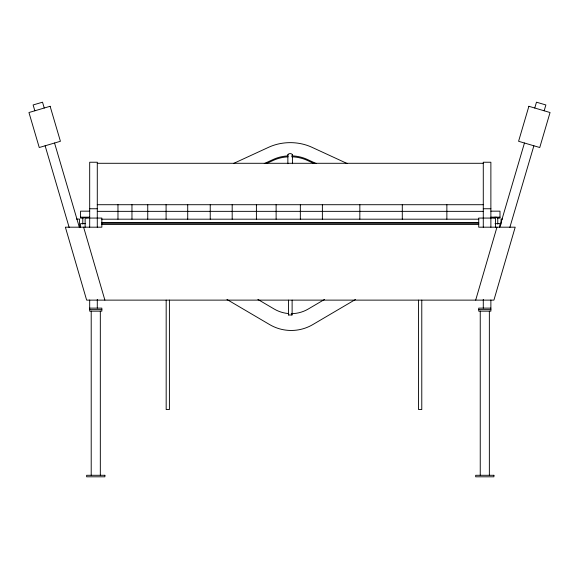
<?xml version="1.0" encoding="UTF-8"?>
<svg xmlns="http://www.w3.org/2000/svg" width="579" height="579" viewBox="0 0 579 579"><rect width="100%" height="100%" fill="white"/><g stroke="black" fill="none" stroke-linecap="round" stroke-linejoin="round"><path stroke-width="0.87" d="M291.917 314.998L292.106 313.615M475.685 300.125L496.956 227.185M499.626 227.388L524.458 143.013M534.757 108.027L536.472 102.193L545.881 104.958L544.166 110.792M509.795 227.576L533.874 145.778M82.797 224.08L82.797 217.617L87.313 217.603L86.676 217.856M494.357 217.907C490.739 217.226 499.489 216.879 497.086 217.863M324.544 299.437L308.26 309.02A33.633 33.633 0 0 1 291.215 313.659M355.47 299.488L312.783 324.595A42.542 42.542 0 0 1 269.655 324.595L226.961 299.488M233.453 163.502L268.721 147.247A42.542 33.35 0 0 1 311.849 147.247L347.118 163.502M264.241 163.604L273.237 159.457A33.633 26.366 0 0 1 287.307 155.925M266.695 163.416L273.237 160.405A33.633 26.366 0 0 1 287.307 156.866M97.286 163.292L483.284 163.292M97.286 204.713L483.284 204.713M89.687 208.751L97.286 208.751M483.284 208.751L490.876 208.751M89.687 211.161L80.568 211.161L80.568 218.109L83.058 218.109M490.876 211.161L499.995 211.161L499.995 218.109L497.513 218.109M97.286 211.349L483.284 211.349M80.568 217.168L89.687 217.168M490.876 217.168L499.995 217.168M76.464 219.072L79.504 219.072L79.504 227.67M502.586 219.072L501.067 219.072L501.067 224.297M101.781 219.188L478.84 219.188M101.81 222.864L478.761 222.864M101.81 223.024L478.761 223.024M85.547 223.646L80.568 223.646L80.568 227.619M495.023 223.646L499.995 223.646L499.995 226.317M101.81 224.543L478.761 224.543M89.687 308.122L101.846 308.122L101.846 311.162L89.687 311.162L89.687 300.031M490.876 308.122L478.724 308.122L478.724 311.162L490.876 311.162L490.876 300.031M89.687 309.642L101.846 309.642M478.724 309.642L490.876 309.642M288.501 314.998L292.026 314.998M83.485 217.863L82.797 217.617M316.329 163.604L307.333 159.457A33.633 26.366 0 0 0 291.773 155.845M313.876 163.416L307.333 160.405A33.633 26.366 0 0 0 291.773 156.793M257.887 299.437L274.171 309.02A33.633 33.633 0 0 0 288.241 313.529M44.243 108.027L42.528 102.193L33.119 104.958L34.834 110.792M54.542 143.013L79.374 227.388M45.126 145.778L69.205 227.576M83.608 227.185L104.886 300.125M288.639 313.536L288.646 314.998M497.766 217.617L497.766 224.08M495.436 227.185L495.436 218.066L478.724 218.066L478.724 227.185L515.194 227.185L493.916 300.125L86.647 300.125L65.376 227.185L101.846 227.185L101.846 218.066L85.127 218.066L85.127 227.185M490.876 227.185L490.876 162.236L483.284 162.236L483.284 227.185M489.356 311.162L489.356 475.287M483.284 299.394L483.284 308.122M480.244 311.162L480.244 475.287M446.865 204.713L446.865 219.188M421.78 300.125L421.78 409.541L418.552 409.541L418.552 300.125M402.296 204.713L402.296 219.188M359.841 204.713L359.841 219.188M322.38 204.713L322.38 219.188M300.342 204.713L300.342 219.188M292.424 155.896L292.424 163.698M292.315 154.629L292.381 156.019A2.273 1.411 3.2 0 1 292.25 156.829M292.12 300.125L292.12 314.122M288.443 300.125L288.443 313.246M287.966 154.629L287.908 156.033A2.273 1.411 -3.2 0 0 288.038 156.844M287.864 155.896L287.864 163.698M276.118 204.713L276.118 219.188M256.403 204.713L256.403 219.188M232.186 204.713L232.186 219.188M210.235 204.713L210.235 219.188M187.712 204.713L187.712 219.188M169.408 300.125L169.408 409.541L166.173 409.541L166.173 300.125M166.086 204.713L166.086 219.188M147.746 204.713L147.746 219.188M131.961 204.713L131.961 219.188M117.971 204.713L117.971 219.188M100.326 311.162L100.326 475.287M97.286 227.185L97.286 162.236L89.687 162.236L89.687 227.185M97.286 299.394L97.286 308.122M91.207 311.162L91.207 475.287M287.908 154.759A2.28 1.419 0 0 1 290.144 153.616A2.28 1.419 0 0 1 292.381 154.759M528.88 106.29L518.581 141.283L539.751 147.515L550.05 112.521L528.88 106.29M50.12 106.29L28.95 112.521L39.249 147.515L60.419 141.283L50.12 106.29M104.886 475.287L86.647 475.287L86.647 476.806L104.886 476.806L104.886 475.287M493.916 475.287L475.685 475.287L475.685 476.806L493.916 476.806L493.916 475.287"/></g></svg>
